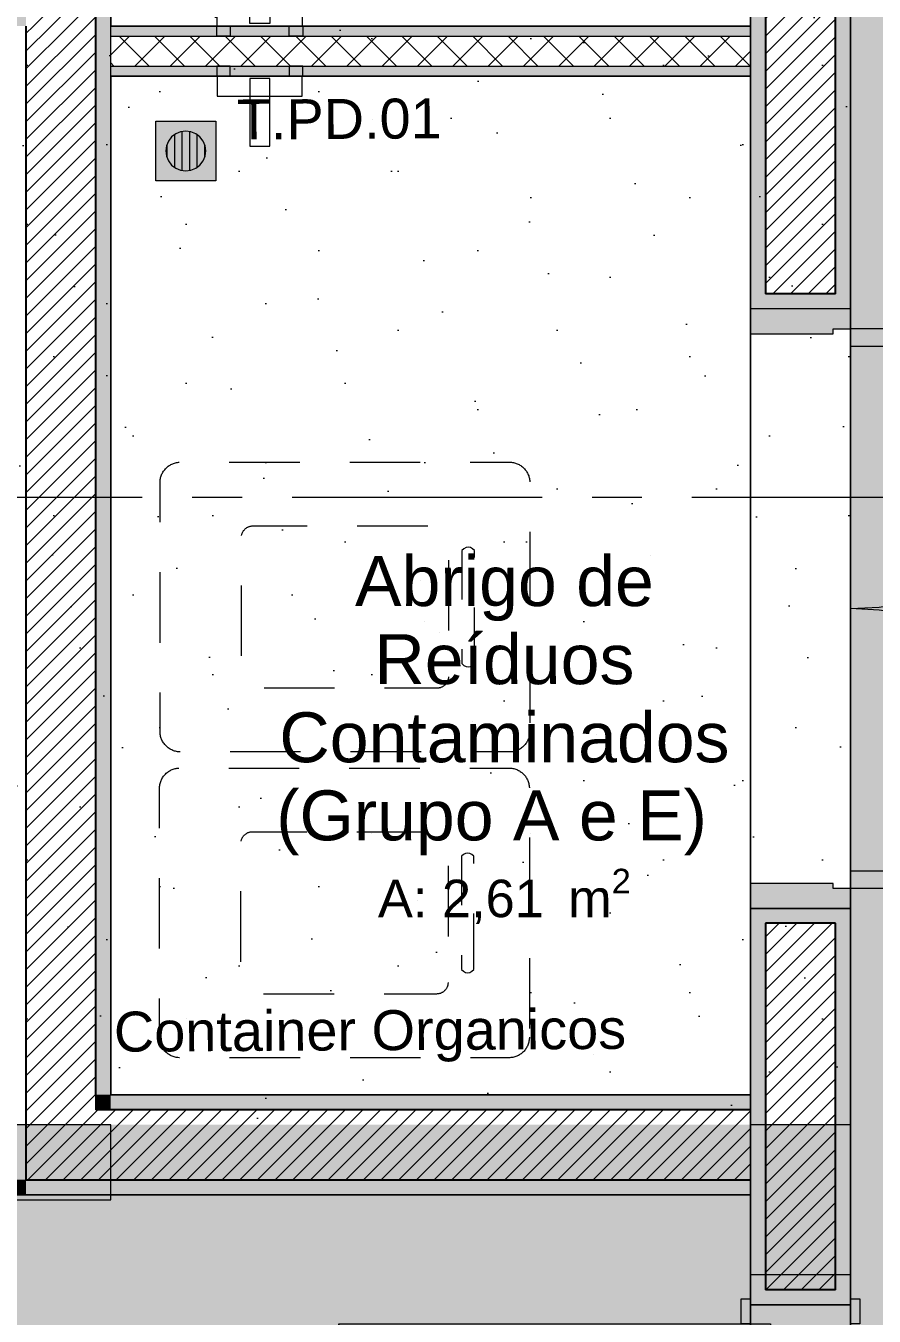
# Model space of a CAD drawing. Header units: metres. Extents: x -77 to 21.6, y -70.6 to -27.7.
# Drawn here: x -45.664 to -43.967, y -37.483 to -34.9 of the extents above; entities that cross this region are included whole.
import ezdxf

# ---------------------------------------------------------------- set-up
doc = ezdxf.new("R2010")
doc.units = ezdxf.units.M
doc.header["$MEASUREMENT"] = 0
for name, pattern in [('Dashed', [0.07, 0.045, -0.025]), ('Dot & Dashed', [0.6, 0.5, -0.05, 0, -0.05]), ('Hidden Line', [0.195611, 0.141111, -0.0545])]:
    doc.linetypes.add(name, pattern=pattern)
for name, color, linetype, lineweight in [('0_Caneta_No__99', 7, 'Continuous', 20), ('Concreto moldado in loco_Pilares.IFC Model_Caneta_No__241', 7, 'Continuous', 13), ('Concreto moldado in loco_Pilares.IFC Model_Caneta_No__4', 7, 'Continuous', 20), ('LAJES.EST_Caneta_No__241', 7, 'Continuous', 13), ('LAJES.EST_Caneta_No__96', 252, 'Continuous', 0), ('MOBILIÁRIO_Caneta_No__96', 252, 'Continuous', 0), ('NOTAS BANCADAS_Caneta_No__99', 7, 'Continuous', 20), ('NOTAS-LAYOUT.EXEC_Caneta_No__99', 7, 'Continuous', 20), ('PAREDE CONSTRUIR_Caneta_No__241', 7, 'Continuous', 13), ('PAREDE CONSTRUIR_Caneta_No__3', 7, 'Continuous', 25), ('PAREDE CONSTRUIR_Caneta_No__83', 84, 'Continuous', 0), ('Portas Archicad_Caneta_No__241', 7, 'Continuous', 13), ('RALO_Caneta_No__96', 252, 'Continuous', 0), ('Selos de Zona Archicad_Caneta_No__11', 7, 'Continuous', 5), ('ZONA_Caneta_No__241', 7, 'Continuous', 13)]:
    doc.layers.add(name, color=color, linetype=linetype, lineweight=lineweight)
for name, color, linetype in [('Concreto moldado in loco_Pilares.IFC Model', 7, 'Continuous'), ('LOUCAS-METAIS.ARQ', 7, 'Continuous'), ('NOTAS BANCADAS', 7, 'Continuous'), ('NOTAS-LAYOUT.EXEC', 7, 'Continuous'), ('PAREDE CONSTRUIR', 7, 'Continuous'), ('Portas Archicad', 7, 'Continuous'), ('ZONA', 7, 'Continuous')]:
    doc.layers.add(name, color=color, linetype=linetype)
for name, color, linetype, lineweight, true_color in [('LAJES.EST_Caneta_No__18', 7, 'Continuous', 0, 0xdfdfdf), ('LAJES.EST_Caneta_No__254', 7, 'Continuous', 0, 0xd1c9ad), ('LOUCAS-METAIS.ARQ_Caneta_No__13', 7, 'Continuous', 0, 0xaaaaaa), ('Portas Archicad_Caneta_No__9', 7, 'Continuous', 5, 0x020202), ('Portas Archicad_Caneta_No__97', 7, 'Continuous', 5, 0x6b6b6b), ('RALO_Caneta_No__19', 7, 'Continuous', 0, 0xe9e9e9), ('ZONA_Caneta_No__56', 7, 'Continuous', 0, 0xffe495)]:
    doc.layers.add(name, color=color, linetype=linetype, lineweight=lineweight, true_color=true_color)
doc.styles.add('GENERATED_STYLE_1', font='arial.ttf')
pattern_1 = [(45, (0, 0.5), (-0.159099, 0.159099), [0, -0.15, 0, -0.225]), (110, (0.5, 0.5), (0.21143084, 0.07695453), [0, -0.11, 0, -0.19])]
pattern_2 = [(45, (0, 0), (-0.01767767, 0.01767767), [])]

# ---------------------------------------------------------------- blocks, each defined once
blk = doc.blocks.new('Abrigo de Reíduos comuns (Grupo D)_9_22_6', base_point=(-44.7446, -33.4063))
at = {"layer": 'ZONA_Caneta_No__241', "color": 7, "linetype": 'Continuous', "lineweight": 13, "flags": 128}
blk.add_lwpolyline([(-44.214, -32.7997), (-45.494, -32.7997), (-45.494, -34.9009), (-44.214, -34.9009)], close=True, dxfattribs=at)
at = {"layer": 'Selos de Zona Archicad_Caneta_No__11', "color": 7, "lineweight": 5, "insert": (-44.7446, -33.1348), "char_height": 0.1, "width": 1.1, "attachment_point": 2, "line_spacing_factor": 0.938496, "style": 'GENERATED_STYLE_1'}
blk.add_mtext('\\A1;{\\pqc;\\pt0,0.55;\\fArial|b0|i0|c0|p0;\\W1.000000;Abrigo de Reíduos comuns (Grupo D)\\fArial|b0|i0|c0|p0;\\W1.000000;\\A1{\\H.66x;\\S^  ;}\\fArial|b0|i0|c0|p0;\\W1.000000;\\fArial|b0|i0|c0|p0;\\W1.000000;\\A1{\\H.66x;\\S^  ;}}', dxfattribs=at)
at = {"layer": 'Selos de Zona Archicad_Caneta_No__11', "color": 7, "lineweight": 5, "insert": (-44.7446, -33.6029), "char_height": 0.075, "attachment_point": 2, "style": 'GENERATED_STYLE_1'}
blk.add_mtext('\\A1;{\\pqc;\\pt0,0.55;\\fArial|b0|i0|c0|p0;\\W1.000000;A: 2,69\\fArial|b0|i0|c0|p0;\\W1.000000;\\A1{\\H.66x;\\S^  ;}\\fArial|b0|i0|c0|p0;\\W1.000000; m\\fArial|b0|i0|c0|p0;\\W1.000000;\\A1{\\H.66x;\\S2^  ;}}', dxfattribs=at)
blk = doc.blocks.new('Abrigo de Reíduos Contaminados (Grupo A e E)_9_23_6', base_point=(-44.7065, -36.3122))
at = {"layer": 'ZONA_Caneta_No__241', "color": 7, "linetype": 'Continuous', "lineweight": 13, "flags": 128}
blk.add_lwpolyline([(-44.214, -35.0009), (-45.494, -35.0009), (-45.494, -37.0402), (-44.214, -37.0402)], close=True, dxfattribs=at)
at = {"layer": 'Selos de Zona Archicad_Caneta_No__11', "color": 7, "lineweight": 5, "insert": (-44.7065, -35.9618), "char_height": 0.1, "width": 1, "attachment_point": 2, "line_spacing_factor": 0.93788, "style": 'GENERATED_STYLE_1'}
blk.add_mtext('\\A1;{\\pqc;\\pt0,0.55;\\fArial|b0|i0|c0|p0;\\W1.000000;Abrigo de Reíduos Contaminados (Grupo A e E)\\fArial|b0|i0|c0|p0;\\W1.000000;\\A1{\\H.66x;\\S^  ;}\\fArial|b0|i0|c0|p0;\\W1.000000;\\fArial|b0|i0|c0|p0;\\W1.000000;\\A1{\\H.66x;\\S^  ;}}', dxfattribs=at)
at = {"layer": 'Selos de Zona Archicad_Caneta_No__11', "color": 7, "lineweight": 5, "insert": (-44.7065, -36.5877), "char_height": 0.075, "attachment_point": 2, "style": 'GENERATED_STYLE_1'}
blk.add_mtext('\\A1;{\\pqc;\\pt0,0.55;\\fArial|b0|i0|c0|p0;\\W1.000000;A: 2,61\\fArial|b0|i0|c0|p0;\\W1.000000;\\A1{\\H.66x;\\S^  ;}\\fArial|b0|i0|c0|p0;\\W1.000000; m\\fArial|b0|i0|c0|p0;\\W1.000000;\\A1{\\H.66x;\\S2^  ;}}', dxfattribs=at)
blk = doc.blocks.new('Door 26_4')
at = {"layer": 'Portas Archicad', "linetype": 'Continuous', "lineweight": 0, "true_color": 0xffffff}
for points in [[(0.412, 0.824), (0.372, 0.824), (0.372, 0), (0.412, 0)], [(-0.412, 0), (-0.412, 0.019), (-0.462, 0.019), (-0.462, 0)], [(-0.4, -0.2), (-0.4, -0.04), (-0.412, -0.04), (-0.412, 0), (-0.45, 0), (-0.45, -0.2)], [(0.45, -0.2), (0.45, 0), (0.412, 0), (0.412, -0.04), (0.4, -0.04), (0.4, -0.2)], [(0.412, 0.019), (0.412, 0), (0.462, 0), (0.462, 0.019)], [(-0.412, -0.219), (-0.412, -0.2), (-0.462, -0.2), (-0.462, -0.219)], [(0.412, -0.2), (0.412, -0.219), (0.462, -0.219), (0.462, -0.2)]]:
    blk.add_hatch(color=7, dxfattribs=at).paths.add_polyline_path(points)
at = {"layer": 'Portas Archicad_Caneta_No__241', "color": 7, "linetype": 'Continuous', "lineweight": 13}
for p, q in [((-0.462, 0), (-0.45, 0)), ((-0.462, 0), (-0.45, 0)), ((-0.45, 0), (-0.45, -0.03)), ((-0.45, 0), (-0.45, -0.03)), ((0.45, 0), (0.45, -0.03)), ((0.45, 0), (0.45, -0.03)), ((0.45, 0), (0.462, 0)), ((0.45, 0), (0.462, 0)), ((-0.45, -0.03), (-0.45, -0.17)), ((-0.45, -0.03), (-0.45, -0.17)), ((-0.45, -0.03), (-0.45, -0.17)), ((-0.45, -0.03), (-0.45, -0.17)), ((0.45, -0.03), (0.45, -0.17)), ((0.45, -0.03), (0.45, -0.17)), ((0.45, -0.03), (0.45, -0.17)), ((0.45, -0.03), (0.45, -0.17)), ((-0.45, -0.17), (-0.45, -0.2)), ((-0.45, -0.17), (-0.45, -0.2)), ((-0.45, -0.17), (-0.45, -0.2)), ((-0.45, -0.17), (-0.45, -0.2)), ((0.45, -0.17), (0.45, -0.2)), ((0.45, -0.17), (0.45, -0.2)), ((0.45, -0.17), (0.45, -0.2)), ((0.45, -0.17), (0.45, -0.2)), ((-0.462, -0.2), (-0.45, -0.2)), ((-0.462, -0.2), (-0.45, -0.2)), ((0.45, -0.2), (0.462, -0.2)), ((0.45, -0.2), (0.462, -0.2))]:
    blk.add_line(p, q, dxfattribs=at)
at = {"layer": 'Portas Archicad_Caneta_No__9', "color": 18, "linetype": 'Continuous', "lineweight": 5, "true_color": 0x020202}
for p, q in [((0.372, 0), (0.372, 0.824)), ((0.372, 0.824), (0.412, 0.824)), ((0.412, 0.824), (0.412, 0)), ((-0.462, 0), (-0.462, 0.019)), ((-0.462, 0.019), (-0.412, 0.019)), ((-0.412, 0), (-0.462, 0)), ((-0.412, 0), (-0.45, 0)), ((-0.45, 0), (-0.45, -0.2)), ((-0.412, 0.019), (-0.412, 0)), ((-0.412, -0.04), (-0.412, 0)), ((0.412, 0), (0.372, 0)), ((0.412, 0.019), (0.462, 0.019)), ((0.412, 0), (0.412, 0.019)), ((0.462, 0), (0.412, 0)), ((0.45, 0), (0.412, 0)), ((0.412, 0), (0.412, -0.04)), ((0.45, -0.2), (0.45, 0)), ((0.462, 0.019), (0.462, 0)), ((-0.4, -0.04), (-0.412, -0.04)), ((-0.4, -0.2), (-0.4, -0.04)), ((0.412, -0.04), (0.4, -0.04)), ((0.4, -0.04), (0.4, -0.2)), ((-0.462, -0.219), (-0.462, -0.2)), ((-0.462, -0.2), (-0.412, -0.2)), ((-0.45, -0.2), (-0.4, -0.2)), ((-0.412, -0.2), (-0.412, -0.219)), ((0.4, -0.2), (0.45, -0.2)), ((0.412, -0.2), (0.462, -0.2)), ((0.412, -0.219), (0.412, -0.2)), ((0.462, -0.2), (0.462, -0.219)), ((-0.412, -0.219), (-0.462, -0.219)), ((0.462, -0.219), (0.412, -0.219))]:
    blk.add_line(p, q, dxfattribs=at)
at = {"layer": 'Portas Archicad_Caneta_No__97', "color": 251, "linetype": 'Dashed', "lineweight": 5, "true_color": 0x6b6b6b}
blk.add_arc((0.412, 0), 0.824, 90, 180, dxfattribs=at)
blk = doc.blocks.new('Double Door 26_2')
at = {"layer": 'Portas Archicad', "linetype": 'Continuous', "lineweight": 0, "true_color": 0xffffff}
for points in [[(-0.56, 0.56), (-0.56, 0.46), (-0.525, 0.46), (-0.525, 0.56)], [(0.56, 0.56), (0.525, 0.56), (0.525, 0.46), (0.56, 0.46)], [(-0.56, 0.46), (-0.56, 0.1), (-0.5425, 0.1), (-0.5425, 0.46)], [(-0.5425, 0.46), (-0.5425, 0.1), (-0.525, 0.1), (-0.525, 0.46)], [(0.5425, 0.46), (0.525, 0.46), (0.525, 0.1), (0.5425, 0.1)], [(0.56, 0.46), (0.5425, 0.46), (0.5425, 0.1), (0.56, 0.1)], [(-0.525, 0), (-0.525, 0.1), (-0.56, 0.1), (-0.56, 0)], [(0.525, 0), (0.56, 0), (0.56, 0.1), (0.525, 0.1)], [(-0.55, -0.2), (-0.55, -0.035), (-0.56, -0.035), (-0.56, 0), (-0.6, 0), (-0.6, -0.2)], [(0.6, -0.2), (0.6, 0), (0.56, 0), (0.56, -0.035), (0.55, -0.035), (0.55, -0.2)]]:
    blk.add_hatch(color=7, dxfattribs=at).paths.add_polyline_path(points)
at = {"layer": 'Portas Archicad_Caneta_No__241', "color": 7, "linetype": 'Continuous', "lineweight": 13}
for p, q in [((-0.56, 0.56), (-0.56, 0.46)), ((-0.525, 0.56), (-0.56, 0.56)), ((-0.525, 0.46), (-0.525, 0.56)), ((0.525, 0.46), (0.525, 0.56)), ((0.525, 0.56), (0.56, 0.56)), ((0.56, 0.56), (0.56, 0.46)), ((-0.56, 0.46), (-0.525, 0.46)), ((-0.5425, 0.46), (-0.5425, 0.1)), ((0.56, 0.46), (0.525, 0.46)), ((0.5425, 0.46), (0.5425, 0.1)), ((-0.525, 0.1), (-0.56, 0.1)), ((-0.56, 0.1), (-0.56, 0)), ((-0.525, 0), (-0.525, 0.1)), ((0.525, 0), (0.525, 0.1)), ((0.525, 0.1), (0.56, 0.1)), ((0.56, 0.1), (0.56, 0)), ((-0.56, 0), (-0.6, 0)), ((-0.6, 0), (-0.6, -0.2)), ((-0.6, 0), (-0.6, -0.03)), ((-0.6, 0), (-0.6, -0.03)), ((-0.6, 0), (-0.6, -0.03)), ((-0.6, 0), (-0.6, -0.03)), ((-0.56, -0.035), (-0.56, 0)), ((-0.56, 0), (-0.525, 0)), ((0.56, 0), (0.525, 0)), ((0.6, 0), (0.56, 0)), ((0.56, 0), (0.56, -0.035)), ((0.6, -0.2), (0.6, 0)), ((0.6, 0), (0.6, -0.03)), ((0.6, 0), (0.6, -0.03)), ((0.6, 0), (0.6, -0.03)), ((0.6, 0), (0.6, -0.03)), ((-0.6, -0.03), (-0.6, -0.17)), ((-0.6, -0.03), (-0.6, -0.17)), ((-0.6, -0.03), (-0.6, -0.17)), ((-0.6, -0.03), (-0.6, -0.17)), ((-0.55, -0.035), (-0.56, -0.035)), ((-0.55, -0.2), (-0.55, -0.035)), ((0.56, -0.035), (0.55, -0.035)), ((0.55, -0.035), (0.55, -0.2)), ((0.6, -0.03), (0.6, -0.17)), ((0.6, -0.03), (0.6, -0.17)), ((0.6, -0.03), (0.6, -0.17)), ((0.6, -0.03), (0.6, -0.17)), ((-0.6, -0.17), (-0.6, -0.2)), ((-0.6, -0.17), (-0.6, -0.2)), ((0.6, -0.17), (0.6, -0.2)), ((0.6, -0.17), (0.6, -0.2)), ((-0.6, -0.2), (-0.55, -0.2)), ((0.55, -0.2), (0.6, -0.2))]:
    blk.add_line(p, q, dxfattribs=at)
at = {"layer": 'Portas Archicad_Caneta_No__241', "color": 7, "linetype": 'Continuous', "lineweight": 13, "flags": 128}
for points in [[(-0.56, 0.46), (-0.56, 0.1), (-0.5425, 0.1), (-0.5425, 0.46)], [(-0.5425, 0.46), (-0.5425, 0.1), (-0.525, 0.1), (-0.525, 0.46)], [(0.5425, 0.46), (0.5425, 0.1), (0.525, 0.1), (0.525, 0.46)], [(0.56, 0.46), (0.56, 0.1), (0.5425, 0.1), (0.5425, 0.46)]]:
    blk.add_lwpolyline(points, close=True, dxfattribs=at)
at = {"layer": 'Portas Archicad_Caneta_No__9', "color": 18, "linetype": 'Continuous', "lineweight": 5, "true_color": 0x020202}
for p, q in [((-0.6, 0), (0.6, 0)), ((-0.6, -0.2), (0.6, -0.2))]:
    blk.add_line(p, q, dxfattribs=at)
at = {"layer": 'Portas Archicad_Caneta_No__97', "color": 251, "linetype": 'Dashed', "lineweight": 5, "true_color": 0x6b6b6b}
for centre, start, end in [((-0.56, 0), 0, 90), ((0.56, 0), 90, 180)]:
    blk.add_arc(centre, 0.56, start, end, dxfattribs=at)
blk = doc.blocks.new('Trash Can 02 26[17]_6', base_point=(-45.0265, -36.676))
at = {"layer": 'MOBILIÁRIO_Caneta_No__96', "color": 252, "linetype": 'Hidden Line', "lineweight": 0, "flags": 128}
for points in [[(-44.6565, -36.925, -0.414214), (-44.6975, -36.966), (-45.3555, -36.966, -0.414214), (-45.3965, -36.925), (-45.3965, -36.427, -0.414214), (-45.3555, -36.386), (-44.6975, -36.386, -0.414214), (-44.6565, -36.427)], [(-44.8193, -36.8155, -0.414214), (-44.8422, -36.8384), (-45.2107, -36.8384, -0.414214), (-45.2337, -36.8155), (-45.2337, -36.5366, -0.414214), (-45.2107, -36.5136), (-44.8422, -36.5136, -0.414214), (-44.8193, -36.5366)]]:
    blk.add_lwpolyline(points, format="xyb", close=True, dxfattribs=at)
blk.add_lwpolyline([(-44.7925, -36.7892), (-44.7885, -36.7928), (-44.7843, -36.7951), (-44.78, -36.7958), (-44.7756, -36.7951), (-44.7714, -36.7928), (-44.7675, -36.7892), (-44.7675, -36.5628), (-44.7714, -36.5592), (-44.7756, -36.557), (-44.78, -36.5563), (-44.7843, -36.557), (-44.7885, -36.5592), (-44.7925, -36.5628)], close=True, dxfattribs=at)
blk = doc.blocks.new('Trash Can 02 26[18]_6', base_point=(-45.0255, -36.0638))
at = {"layer": 'MOBILIÁRIO_Caneta_No__96', "color": 252, "linetype": 'Hidden Line', "lineweight": 0, "flags": 128}
for points in [[(-44.6555, -36.3128, -0.414214), (-44.6965, -36.3538), (-45.3545, -36.3538, -0.414214), (-45.3955, -36.3128), (-45.3955, -35.8148, -0.414214), (-45.3545, -35.7738), (-44.6965, -35.7738, -0.414214), (-44.6555, -35.8148)], [(-44.8183, -36.2033, -0.414214), (-44.8412, -36.2262), (-45.2097, -36.2262, -0.414214), (-45.2327, -36.2033), (-45.2327, -35.9244, -0.414214), (-45.2097, -35.9014), (-44.8412, -35.9014, -0.414214), (-44.8183, -35.9244)]]:
    blk.add_lwpolyline(points, format="xyb", close=True, dxfattribs=at)
blk.add_lwpolyline([(-44.7915, -36.177), (-44.7875, -36.1806), (-44.7833, -36.1828), (-44.779, -36.1836), (-44.7746, -36.1828), (-44.7704, -36.1806), (-44.7665, -36.177), (-44.7665, -35.9506), (-44.7704, -35.947), (-44.7746, -35.9448), (-44.779, -35.9441), (-44.7833, -35.9448), (-44.7875, -35.947), (-44.7915, -35.9506)], close=True, dxfattribs=at)
blk = doc.blocks.new('Rectangular Floor Drain 26')
at = {"layer": 'RALO_Caneta_No__19', "linetype": 'Continuous', "lineweight": 0, "true_color": 0xe9e9e9}
h = blk.add_hatch(color=254, dxfattribs=at)
h.paths.add_polyline_path([(-0.06, 0.06), (-0.06, -0.06), (0.06, -0.06), (0.06, 0.06)])
h.paths.add_polyline_path([(0.04, 0), (0.0386, -0.0104), (0.0346, -0.02), (0.0283, -0.0283), (0.02, -0.0346), (0.0104, -0.0386), (0, -0.04), (-0.0104, -0.0386), (-0.02, -0.0346), (-0.0283, -0.0283), (-0.0346, -0.02), (-0.0386, -0.0104), (-0.04, 0), (-0.0386, 0.0104), (-0.0346, 0.02), (-0.0283, 0.0283), (-0.02, 0.0346), (-0.0104, 0.0386), (0, 0.04), (0.0104, 0.0386), (0.02, 0.0346), (0.0283, 0.0283), (0.0346, 0.02), (0.0386, 0.0104)], flags=0)
for points in [[(-0.0283, 0.0283), (-0.0327, 0.0225), (0.0327, 0.0225), (0.0283, 0.0283), (0.02, 0.0346), (0.0131, 0.0375), (-0.0131, 0.0375), (-0.02, 0.0346)], [(-0.0131, 0.0375), (0.0131, 0.0375), (0.0104, 0.0386), (0, 0.04), (-0.0104, 0.0386)], [(-0.039, 0.0075), (-0.04, 0), (-0.039, -0.0075), (0.039, -0.0075), (0.04, 0), (0.039, 0.0075)], [(-0.0386, 0.0104), (-0.039, 0.0075), (0.039, 0.0075), (0.0386, 0.0104), (0.0346, 0.02), (0.0327, 0.0225), (-0.0327, 0.0225), (-0.0346, 0.02)], [(-0.039, -0.0075), (-0.0386, -0.0104), (-0.0346, -0.02), (-0.0327, -0.0225), (0.0327, -0.0225), (0.0346, -0.02), (0.0386, -0.0104), (0.039, -0.0075)], [(-0.0327, -0.0225), (-0.0283, -0.0283), (-0.02, -0.0346), (-0.0131, -0.0375), (0.0131, -0.0375), (0.02, -0.0346), (0.0283, -0.0283), (0.0327, -0.0225)], [(0.0131, -0.0375), (-0.0131, -0.0375), (-0.0104, -0.0386), (0, -0.04), (0.0104, -0.0386)]]:
    blk.add_hatch(color=254, dxfattribs=at).paths.add_polyline_path(points)
at = {"layer": 'RALO_Caneta_No__96', "color": 252, "linetype": 'Continuous', "lineweight": 0}
for p, q in [((-0.06, 0.06), (-0.06, -0.06)), ((0.06, 0.06), (-0.06, 0.06)), ((0.06, -0.06), (0.06, 0.06)), ((-0.0346, 0.02), (-0.0283, 0.0283)), ((-0.0283, 0.0283), (-0.02, 0.0346)), ((-0.02, 0.0346), (-0.0104, 0.0386)), ((0.0131, 0.0375), (-0.0131, 0.0375)), ((-0.0104, 0.0386), (0, 0.04)), ((0, 0.04), (0.0104, 0.0386)), ((0.0104, 0.0386), (0.02, 0.0346)), ((0.02, 0.0346), (0.0283, 0.0283)), ((0.0283, 0.0283), (0.0346, 0.02)), ((-0.04, 0), (-0.0386, 0.0104)), ((-0.0386, -0.0104), (-0.04, 0)), ((0.039, 0.0075), (-0.039, 0.0075)), ((-0.0386, 0.0104), (-0.0346, 0.02)), ((-0.0327, 0.0225), (0.0327, 0.0225)), ((0.0346, 0.02), (0.0386, 0.0104)), ((0.0386, 0.0104), (0.04, 0)), ((0.04, 0), (0.0386, -0.0104)), ((-0.039, -0.0075), (0.039, -0.0075)), ((-0.0346, -0.02), (-0.0386, -0.0104)), ((-0.0283, -0.0283), (-0.0346, -0.02)), ((0.0327, -0.0225), (-0.0327, -0.0225)), ((0.0346, -0.02), (0.0283, -0.0283)), ((0.0386, -0.0104), (0.0346, -0.02)), ((-0.02, -0.0346), (-0.0283, -0.0283)), ((-0.0104, -0.0386), (-0.02, -0.0346)), ((-0.0131, -0.0375), (0.0131, -0.0375)), ((0, -0.04), (-0.0104, -0.0386)), ((0.0104, -0.0386), (0, -0.04)), ((0.02, -0.0346), (0.0104, -0.0386)), ((0.0283, -0.0283), (0.02, -0.0346)), ((-0.06, -0.06), (0.06, -0.06))]:
    blk.add_line(p, q, dxfattribs=at)
blk = doc.blocks.new('Wall Mounted Tap 26_3')
at = {"layer": 'LOUCAS-METAIS.ARQ_Caneta_No__13', "color": 253, "linetype": 'Continuous', "lineweight": 0, "true_color": 0xaaaaaa, "flags": 128}
for points in [[(-0.086, 0), (-0.059, 0), (-0.059, 0.02), (-0.086, 0.02)], [(-0.085, -0.04), (0.085, -0.04), (0.085, 0), (-0.085, 0)], [(0.059, 0), (0.086, 0), (0.086, 0.02), (0.059, 0.02)], [(-0.02, -0.14), (0.02, -0.14), (0.02, -0.005), (-0.02, -0.005)]]:
    blk.add_lwpolyline(points, close=True, dxfattribs=at)
blk = doc.blocks.new('Label_81_6', base_point=(-45.1248, -35.0229))
at = {"layer": 'NOTAS BANCADAS_Caneta_No__99', "color": 7, "lineweight": 20, "insert": (-44.9245, -35.0461), "char_height": 0.08, "attachment_point": 2, "rotation": 0.323, "style": 'GENERATED_STYLE_1'}
blk.add_mtext('\\A1;{\\pqc;\\pt0,99;\\fArial|b0|i0|c0|p0;\\W1.000000;T.PD.01\\fArial|b0|i0|c0|p0;\\W1.000000;\\A1{\\H.66x;\\S^  ;}\\fArial|b0|i0|c0|p0;\\W1.000000;\\fArial|b0|i0|c0|p0;\\W1.000000;\\A1{\\H.66x;\\S^  ;}\\fArial|b0|i0|c0|p0;\\W1.000000;\\fArial|b0|i0|c0|p0;\\W1.000000;\\fArial|b0|i0|c0|p0;\\W1.000000;\\fArial|b0|i0|c0|p0;\\W1.000000;\\fArial|b0|i0|c0|p0;\\W1.000000;\\fArial|b0|i0|c0|p0;\\W1.000000;\\fArial|b0|i0|c0|p0;\\W1.000000;\\A1{\\H.66x;\\S^  ;}\\fArial|b0|i0|c0|p0;\\W1.000000;\\fArial|b0|i0|c0|p0;\\W1.000000;\\A1{\\H.66x;\\S^  ;}\\fArial|b0|i0|c0|p0;\\W1.000000;\\fArial|b0|i0|c0|p0;\\W1.000000;\\fArial|b0|i0|c0|p0;\\W1.000000;\\fArial|b0|i0|c0|p0;\\W1.000000;\\fArial|b0|i0|c0|p0;\\W1.000000;\\fArial|b0|i0|c0|p0;\\W1.000000;\\fArial|b0|i0|c0|p0;\\W1.000000;\\A1{\\H.66x;\\S^  ;}\\fArial|b0|i0|c0|p0;\\W1.000000;\\fArial|b0|i0|c0|p0;\\W1.000000;\\A1{\\H.66x;\\S^  ;}\\fArial|b0|i0|c0|p0;\\W1.000000;\\fArial|b0|i0|c0|p0;\\W1.000000;\\fArial|b0|i0|c0|p0;\\W1.000000;\\fArial|b0|i0|c0|p0;\\W1.000000;\\fArial|b0|i0|c0|p0;\\W1.000000;\\fArial|b0|i0|c0|p0;\\W1.000000;\\fArial|b0|i0|c0|p0;\\W1.000000;\\A1{\\H.66x;\\S^  ;}\\fArial|b0|i0|c0|p0;\\W1.000000;\\fArial|b0|i0|c0|p0;\\W1.000000;\\A1{\\H.66x;\\S^  ;}\\fArial|b0|i0|c0|p0;\\W1.000000;\\fArial|b0|i0|c0|p0;\\W1.000000;\\fArial|b0|i0|c0|p0;\\W1.000000;\\fArial|b0|i0|c0|p0;\\W1.000000;\\fArial|b0|i0|c0|p0;\\W1.000000;\\fArial|b0|i0|c0|p0;\\W1.000000;\\fArial|b0|i0|c0|p0;\\W1.000000;\\A1{\\H.66x;\\S^  ;}\\fArial|b0|i0|c0|p0;\\W1.000000;\\fArial|b0|i0|c0|p0;\\W1.000000;\\A1{\\H.66x;\\S^  ;}\\fArial|b0|i0|c0|p0;\\W1.000000;\\fArial|b0|i0|c0|p0;\\W1.000000;\\fArial|b0|i0|c0|p0;\\W1.000000;\\fArial|b0|i0|c0|p0;\\W1.000000;\\fArial|b0|i0|c0|p0;\\W1.000000;\\fArial|b0|i0|c0|p0;\\W1.000000;\\fArial|b0|i0|c0|p0;\\W1.000000;\\A1{\\H.66x;\\S^  ;}\\fArial|b0|i0|c0|p0;\\W1.000000;}', dxfattribs=at)
blk = doc.blocks.new('Label_169_6', base_point=(-45.3709, -36.8489))
at = {"layer": 'NOTAS-LAYOUT.EXEC_Caneta_No__99', "color": 7, "lineweight": 20, "insert": (-44.8474, -36.8703), "char_height": 0.08, "attachment_point": 2, "rotation": 0.323, "style": 'GENERATED_STYLE_1'}
blk.add_mtext('\\A1;{\\pqc;\\pt0,99;\\fArial|b0|i0|c0|p0;\\W1.000000;Container Organicos \\fArial|b0|i0|c0|p0;\\W1.000000;\\A1{\\H.66x;\\S^  ;}\\fArial|b0|i0|c0|p0;\\W1.000000;\\fArial|b0|i0|c0|p0;\\W1.000000;\\A1{\\H.66x;\\S^  ;}\\fArial|b0|i0|c0|p0;\\W1.000000;\\fArial|b0|i0|c0|p0;\\W1.000000;\\fArial|b0|i0|c0|p0;\\W1.000000;\\fArial|b0|i0|c0|p0;\\W1.000000;\\fArial|b0|i0|c0|p0;\\W1.000000;\\fArial|b0|i0|c0|p0;\\W1.000000;\\fArial|b0|i0|c0|p0;\\W1.000000;\\A1{\\H.66x;\\S^  ;}\\fArial|b0|i0|c0|p0;\\W1.000000;\\fArial|b0|i0|c0|p0;\\W1.000000;\\A1{\\H.66x;\\S^  ;}\\fArial|b0|i0|c0|p0;\\W1.000000;\\fArial|b0|i0|c0|p0;\\W1.000000;\\fArial|b0|i0|c0|p0;\\W1.000000;\\fArial|b0|i0|c0|p0;\\W1.000000;\\fArial|b0|i0|c0|p0;\\W1.000000;\\fArial|b0|i0|c0|p0;\\W1.000000;\\fArial|b0|i0|c0|p0;\\W1.000000;\\A1{\\H.66x;\\S^  ;}\\fArial|b0|i0|c0|p0;\\W1.000000;\\fArial|b0|i0|c0|p0;\\W1.000000;\\A1{\\H.66x;\\S^  ;}\\fArial|b0|i0|c0|p0;\\W1.000000;\\fArial|b0|i0|c0|p0;\\W1.000000;\\fArial|b0|i0|c0|p0;\\W1.000000;\\fArial|b0|i0|c0|p0;\\W1.000000;\\fArial|b0|i0|c0|p0;\\W1.000000;\\fArial|b0|i0|c0|p0;\\W1.000000;\\fArial|b0|i0|c0|p0;\\W1.000000;\\A1{\\H.66x;\\S^  ;}\\fArial|b0|i0|c0|p0;\\W1.000000;\\fArial|b0|i0|c0|p0;\\W1.000000;\\A1{\\H.66x;\\S^  ;}\\fArial|b0|i0|c0|p0;\\W1.000000;\\fArial|b0|i0|c0|p0;\\W1.000000;\\fArial|b0|i0|c0|p0;\\W1.000000;\\fArial|b0|i0|c0|p0;\\W1.000000;\\fArial|b0|i0|c0|p0;\\W1.000000;\\fArial|b0|i0|c0|p0;\\W1.000000;\\fArial|b0|i0|c0|p0;\\W1.000000;\\A1{\\H.66x;\\S^  ;}\\fArial|b0|i0|c0|p0;\\W1.000000;\\fArial|b0|i0|c0|p0;\\W1.000000;\\A1{\\H.66x;\\S^  ;}\\fArial|b0|i0|c0|p0;\\W1.000000;\\fArial|b0|i0|c0|p0;\\W1.000000;\\fArial|b0|i0|c0|p0;\\W1.000000;\\fArial|b0|i0|c0|p0;\\W1.000000;\\fArial|b0|i0|c0|p0;\\W1.000000;\\fArial|b0|i0|c0|p0;\\W1.000000;\\fArial|b0|i0|c0|p0;\\W1.000000;\\A1{\\H.66x;\\S^  ;}\\fArial|b0|i0|c0|p0;\\W1.000000;}', dxfattribs=at)

msp = doc.modelspace()

# ---------------------------------------------------------------- hatches: boundary and pattern name
at = {"layer": 'Concreto moldado in loco_Pilares.IFC Model', "linetype": 'Continuous', "lineweight": 0, "true_color": 0x000000}
for points in [[(-45.894, -37.1002), (-45.894, -37.2502), (-45.494, -37.2502), (-45.494, -37.1002)], [(-44.214, -37.4002), (-44.014, -37.4002), (-44.014, -37.1002), (-44.214, -37.1002)]]:
    msp.add_hatch(color=18, dxfattribs=at).paths.add_polyline_path(points)
at = {"layer": 'LAJES.EST_Caneta_No__18', "linetype": 'Continuous', "lineweight": 0, "true_color": 0xdfdfdf}
h = msp.add_hatch(dxfattribs=at)
h.set_pattern_fill('Piso_Externo__0006', color=254, style=0, pattern_type=2)
h.set_pattern_definition([(45, (0, 0.6), (-0.1909188, 0.1909188), [0, -0.18, 0, -0.27]), (110, (0.6, 0.6), (0.253717, 0.09234544), [0, -0.132, 0, -0.228])])
h.paths.add_polyline_path([(-76.514, -65.1016), (-73.814, -65.1016, -0.414214), (-75.814, -67.1016), (-66.814, -67.1016, -0.414214), (-68.814, -65.1016), (-68.814, -62.301), (-68.814, -45.4002, -0.414214), (-66.514, -43.1002), (-65.914, -43.1002), (-65.914, -42.3002), (-66.514, -42.3002), (-66.514, -38.2041), (-65.114, -38.2041), (-65.114, -36.7038), (-66.514, -36.7038), (-66.514, -32.5997), (-65.114, -32.5997), (-56.714, -32.5997), (-53.814, -32.5997), (-44.014, -32.5997), (-44.014, -42.3002), (-53.814, -42.3002), (-53.814, -47.1002), (-44.014, -47.1002), (-44.014, -50.8516), (-45.6136, -50.8516), (-45.6136, -52.3506), (-44.014, -52.3506), (-44.014, -60.3006), (-48.9163, -60.3006), (-48.9163, -61.1006), (-44.3609, -61.1006), (-44.3609, -67.1016), (-44.014, -67.1016), (-41.514, -67.1016), (-41.514, -28.1016), (-41.714, -28.1016), (-41.714, -60.3006), (-43.014, -60.3006), (-43.014, -30.0016), (-66.514, -30.0016), (-66.514, -28.1016), (-76.514, -28.1016)])
h.paths.add_polyline_path([(-73.814, -45.1016), (-76.314, -45.1016), (-76.314, -43.0892), (-75.7984, -43.0908, -0.414214), (-73.8139, -45.0876)], flags=0)
h.paths.add_polyline_path([(-73.814, -45.5846, -0.009328), (-73.814, -45.6604)], flags=0)
h.paths.add_polyline_path([(-52.814, -46.3002), (-52.814, -43.1002), (-44.014, -43.1002), (-44.014, -46.3002)], flags=0)
h.paths.add_polyline_path([(-67.714, -34.1), (-76.314, -34.1), (-76.314, -32.5997), (-67.714, -32.5997)], flags=0)
at = {"layer": 'LAJES.EST_Caneta_No__254', "linetype": 'Continuous', "lineweight": 0, "true_color": 0xd1c9ad}
h = msp.add_hatch(dxfattribs=at)
h.set_pattern_fill('Haie_OD_0006', color=9, style=0, pattern_type=2)
h.set_pattern_definition(pattern_1)
h.paths.add_polyline_path([(-65.114, -47.1002), (-66.514, -47.1002), (-66.514, -60.3006), (-56.514, -60.3006), (-44.014, -60.3006), (-44.014, -56.6006), (-50.5957, -56.6006), (-50.5957, -54.2479), (-52.6157, -54.2479), (-52.6157, -52.5506), (-50.5957, -52.5506), (-45.6136, -52.5506), (-45.6136, -50.8516), (-44.014, -50.8516), (-44.014, -47.1002), (-53.814, -47.1002), (-53.814, -42.3002), (-44.014, -42.3002), (-44.014, -37.1002), (-51.174, -37.1002), (-51.174, -32.5997), (-53.814, -32.5997), (-56.714, -32.5997), (-58.7637, -32.5997), (-58.7637, -34.9038), (-63.464, -34.9038), (-63.464, -36.5038), (-65.114, -36.5038), (-65.114, -38.4037), (-63.464, -38.4037), (-63.464, -42.1002), (-65.114, -42.1002), (-65.114, -42.3002)])
h.paths.add_polyline_path([(-60.5596, -42.1002), (-60.5596, -38.4037), (-58.8637, -38.4037), (-58.8637, -42.1002)], flags=0)
h.paths.add_polyline_path([(-59.064, -48.7001), (-59.064, -47.3002), (-56.714, -47.3002), (-56.714, -48.7001)], flags=0)
at = {"layer": 'LAJES.EST_Caneta_No__96', "linetype": 'Continuous', "lineweight": 0}
h = msp.add_hatch(dxfattribs=at)
h.set_pattern_fill('Haie_OD_0006', color=252, style=0, pattern_type=2)
h.set_pattern_definition(pattern_1)
h.paths.add_polyline_path([(-51.074, -37.1002), (-44.014, -37.1002), (-44.014, -32.5997), (-51.074, -32.5997)])
at = {"layer": 'PAREDE CONSTRUIR', "linetype": 'Continuous', "lineweight": 0, "true_color": 0x000000}
h = msp.add_hatch(dxfattribs=at)
h.set_pattern_fill('common_brick_0006', color=18, style=0, pattern_type=2)
h.set_pattern_definition(pattern_2)
h.paths.add_polyline_path([(-45.664, -32.7697), (-45.664, -34.9009), (-45.524, -34.9009), (-45.524, -32.7697)])
at = {"layer": 'PAREDE CONSTRUIR', "linetype": 'Continuous', "lineweight": 0, "true_color": 0xffffff}
for points in [[(-45.694, -32.7997), (-45.694, -34.9009), (-45.664, -34.9009), (-45.664, -32.7997)], [(-45.524, -32.7997), (-45.524, -34.9009), (-45.494, -34.9009), (-45.494, -32.7997)], [(-44.214, -35.0009), (-44.184, -35.0009), (-44.184, -34.399), (-44.214, -34.399)], [(-44.014, -34.399), (-44.044, -34.429), (-44.044, -35.0009), (-44.014, -35.0009)], [(-45.494, -37.0402), (-45.494, -34.9009), (-45.524, -34.9009), (-45.524, -37.0402)], [(-45.494, -34.9209), (-44.214, -34.9209), (-44.214, -34.9009), (-45.494, -34.9009)], [(-45.494, -35.0009), (-44.214, -35.0009), (-44.214, -34.9809), (-45.494, -34.9809)], [(-44.214, -35.0009), (-44.214, -35.4669), (-44.184, -35.4669), (-44.184, -35.0009)], [(-44.044, -35.4369), (-44.014, -35.4669), (-44.014, -35.0009), (-44.044, -35.0009)], [(-44.044, -35.4369), (-44.184, -35.4369), (-44.184, -35.4669), (-44.014, -35.4669)], [(-44.214, -37.1002), (-44.184, -37.1002), (-44.184, -36.6669), (-44.214, -36.6669)], [(-44.044, -36.6969), (-44.014, -36.6669), (-44.184, -36.6669), (-44.184, -36.6969)], [(-44.044, -36.6969), (-44.044, -37.1002), (-44.014, -37.1002), (-44.014, -36.6669)], [(-45.494, -37.0402), (-45.524, -37.0402), (-45.524, -37.0702)], [(-45.494, -37.0402), (-45.524, -37.0702), (-45.494, -37.0702)], [(-45.494, -37.0702), (-44.214, -37.0702), (-44.214, -37.0402), (-45.494, -37.0402)], [(-44.214, -37.4608), (-44.184, -37.4608), (-44.184, -37.1002), (-44.214, -37.1002)], [(-44.014, -37.1002), (-44.044, -37.1002), (-44.044, -37.4308), (-44.014, -37.4608)], [(-45.664, -37.2102), (-45.694, -37.2102), (-45.694, -37.2402)], [(-45.664, -37.2102), (-45.694, -37.2402), (-45.664, -37.2402)], [(-45.664, -37.2402), (-44.214, -37.2402), (-44.214, -37.2102), (-45.664, -37.2102)], [(-44.044, -37.4308), (-44.184, -37.4308), (-44.184, -37.4608), (-44.014, -37.4608)]]:
    msp.add_hatch(color=7, dxfattribs=at).paths.add_polyline_path(points)
at = {"layer": 'PAREDE CONSTRUIR', "linetype": 'Continuous', "lineweight": 0, "true_color": 0x000000}
h = msp.add_hatch(dxfattribs=at)
h.set_pattern_fill('common_brick_0006', color=18, style=0, pattern_type=2)
h.set_pattern_definition(pattern_2)
h.paths.add_polyline_path([(-44.184, -35.0009), (-44.044, -35.0009), (-44.044, -34.429), (-44.184, -34.429)])
h = msp.add_hatch(dxfattribs=at)
h.set_pattern_fill('common_brick_0006', color=18, style=0, pattern_type=2)
h.set_pattern_definition(pattern_2)
h.paths.add_polyline_path([(-45.664, -34.9009), (-45.664, -37.0702), (-45.524, -37.0702), (-45.524, -34.9009)])
h = msp.add_hatch(dxfattribs=at)
h.set_pattern_fill('common_brick_0006', color=18, style=0, pattern_type=2)
h.set_pattern_definition(pattern_2)
h.paths.add_polyline_path([(-44.184, -35.0009), (-44.184, -35.4369), (-44.044, -35.4369), (-44.044, -35.0009)])
h = msp.add_hatch(dxfattribs=at)
h.set_pattern_fill('common_brick_0006', color=18, style=0, pattern_type=2)
h.set_pattern_definition(pattern_2)
h.paths.add_polyline_path([(-44.184, -36.6969), (-44.184, -37.1002), (-44.044, -37.1002), (-44.044, -36.6969)])
h = msp.add_hatch(dxfattribs=at)
h.set_pattern_fill('common_brick_0006', color=18, style=0, pattern_type=2)
h.set_pattern_definition(pattern_2)
h.paths.add_polyline_path([(-45.524, -37.0702), (-45.664, -37.0702), (-45.664, -37.2102)])
h = msp.add_hatch(dxfattribs=at)
h.set_pattern_fill('common_brick_0006', color=18, style=0, pattern_type=2)
h.set_pattern_definition(pattern_2)
h.paths.add_polyline_path([(-45.524, -37.0702), (-45.664, -37.2102), (-45.524, -37.2102)])
h = msp.add_hatch(dxfattribs=at)
h.set_pattern_fill('common_brick_0006', color=18, style=0, pattern_type=2)
h.set_pattern_definition(pattern_2)
h.paths.add_polyline_path([(-45.524, -37.2102), (-44.214, -37.2102), (-44.214, -37.0702), (-45.524, -37.0702)])
h = msp.add_hatch(dxfattribs=at)
h.set_pattern_fill('common_brick_0006', color=18, style=0, pattern_type=2)
h.set_pattern_definition(pattern_2)
h.paths.add_polyline_path([(-44.044, -37.1002), (-44.184, -37.1002), (-44.184, -37.4308), (-44.044, -37.4308)])
at = {"layer": 'PAREDE CONSTRUIR_Caneta_No__83', "linetype": 'Continuous', "lineweight": 0}
h = msp.add_hatch(dxfattribs=at)
h.set_pattern_fill('Placomur_0006', color=84, style=0, pattern_type=2)
h.set_pattern_definition([(45, (0, 0), (-0.03535534, 0.03535534), []), (135, (0, 0), (0.03535534, 0.03535534), [])])
h.paths.add_polyline_path([(-45.494, -34.9809), (-44.214, -34.9809), (-44.214, -34.9209), (-45.494, -34.9209)])

# ---------------------------------------------------------------- linework, layer by layer
at = {"layer": '0_Caneta_No__99', "color": 7, "linetype": 'Dot & Dashed', "lineweight": 20}
msp.add_line((-41.4312, -35.8446), (-76.7059, -35.8446), dxfattribs=at)
at = {"layer": 'Concreto moldado in loco_Pilares.IFC Model_Caneta_No__241', "color": 7, "linetype": 'Continuous', "lineweight": 13, "flags": 128}
for points in [[(-45.894, -37.1002), (-45.894, -37.2502), (-45.494, -37.2502), (-45.494, -37.1002)], [(-44.214, -37.4002), (-44.014, -37.4002), (-44.014, -37.1002), (-44.214, -37.1002)]]:
    msp.add_lwpolyline(points, close=True, dxfattribs=at)
at = {"layer": 'Concreto moldado in loco_Pilares.IFC Model_Caneta_No__4', "color": 7, "linetype": 'Continuous', "lineweight": 20, "flags": 128}
for points in [[(-45.894, -37.1002), (-45.894, -37.2502), (-45.494, -37.2502), (-45.494, -37.1002)], [(-44.214, -37.4002), (-44.014, -37.4002), (-44.014, -37.1002), (-44.214, -37.1002)]]:
    msp.add_lwpolyline(points, close=True, dxfattribs=at)
at = {"layer": 'LAJES.EST_Caneta_No__241', "color": 7, "linetype": 'Continuous', "lineweight": 13, "flags": 128}
for points in [[(-65.914, -42.3002), (-66.514, -42.3002), (-66.514, -38.2041), (-65.114, -38.2041), (-65.114, -36.7038), (-66.514, -36.7038), (-66.514, -32.5997), (-65.114, -32.5997), (-56.714, -32.5997), (-53.814, -32.5997), (-44.014, -32.5997), (-44.014, -42.3002), (-53.814, -42.3002), (-53.814, -47.1002), (-44.014, -47.1002), (-44.014, -50.8516), (-45.6136, -50.8516), (-45.6136, -52.3506), (-44.014, -52.3506), (-44.014, -60.3006), (-48.9163, -60.3006)], [(-65.914, -42.3002), (-66.514, -42.3002), (-66.514, -38.2041), (-65.114, -38.2041), (-65.114, -36.7038), (-66.514, -36.7038), (-66.514, -32.5997), (-65.114, -32.5997), (-56.714, -32.5997), (-53.814, -32.5997), (-44.014, -32.5997), (-44.014, -42.3002), (-53.814, -42.3002), (-53.814, -47.1002), (-44.014, -47.1002), (-44.014, -50.8516), (-45.6136, -50.8516), (-45.6136, -52.3506), (-44.014, -52.3506), (-44.014, -60.3006), (-48.9163, -60.3006)], [(-65.914, -42.3002), (-66.514, -42.3002), (-66.514, -38.2041), (-65.114, -38.2041), (-65.114, -36.7038), (-66.514, -36.7038), (-66.514, -32.5997), (-65.114, -32.5997), (-56.714, -32.5997), (-53.814, -32.5997), (-44.014, -32.5997), (-44.014, -42.3002), (-53.814, -42.3002), (-53.814, -47.1002), (-44.014, -47.1002), (-44.014, -50.8516), (-45.6136, -50.8516), (-45.6136, -52.3506), (-44.014, -52.3506), (-44.014, -60.3006), (-48.9163, -60.3006)], [(-65.914, -42.3002), (-66.514, -42.3002), (-66.514, -38.2041), (-65.114, -38.2041), (-65.114, -36.7038), (-66.514, -36.7038), (-66.514, -32.5997), (-65.114, -32.5997), (-56.714, -32.5997), (-53.814, -32.5997), (-44.014, -32.5997), (-44.014, -42.3002), (-53.814, -42.3002), (-53.814, -47.1002), (-44.014, -47.1002), (-44.014, -50.8516), (-45.6136, -50.8516), (-45.6136, -52.3506), (-44.014, -52.3506), (-44.014, -60.3006), (-48.9163, -60.3006)], [(-65.914, -42.3002), (-66.514, -42.3002), (-66.514, -38.2041), (-65.114, -38.2041), (-65.114, -36.7038), (-66.514, -36.7038), (-66.514, -32.5997), (-65.114, -32.5997), (-56.714, -32.5997), (-53.814, -32.5997), (-44.014, -32.5997), (-44.014, -42.3002), (-53.814, -42.3002), (-53.814, -47.1002), (-44.014, -47.1002), (-44.014, -50.8516), (-45.6136, -50.8516), (-45.6136, -52.3506), (-44.014, -52.3506), (-44.014, -60.3006), (-48.9163, -60.3006)], [(-44.014, -37.1002), (-44.014, -32.5997), (-51.074, -32.5997), (-51.074, -37.1002)], [(-45.6136, -50.8516), (-44.014, -50.8516), (-44.014, -47.1002), (-53.814, -47.1002), (-53.814, -42.3002), (-44.014, -42.3002), (-44.014, -37.1002)], [(-45.6136, -50.8516), (-44.014, -50.8516), (-44.014, -47.1002), (-53.814, -47.1002), (-53.814, -42.3002), (-44.014, -42.3002), (-44.014, -37.1002)], [(-45.6136, -50.8516), (-44.014, -50.8516), (-44.014, -47.1002), (-53.814, -47.1002), (-53.814, -42.3002), (-44.014, -42.3002), (-44.014, -37.1002)]]:
    msp.add_lwpolyline(points, dxfattribs=at)
at = {"layer": 'PAREDE CONSTRUIR_Caneta_No__241', "color": 7, "linetype": 'Continuous', "lineweight": 13}
for p, q in [((-45.494, -34.9209), (-44.214, -34.9209)), ((-45.494, -34.9809), (-44.214, -34.9809)), ((-44.184, -35.4669), (-44.214, -35.4669)), ((-44.044, -35.4669), (-44.184, -35.4669)), ((-44.044, -35.4669), (-44.184, -35.4669)), ((-44.014, -35.4669), (-44.044, -35.4669)), ((-44.014, -35.4669), (-44.044, -35.4669)), ((-44.184, -36.6669), (-44.214, -36.6669)), ((-44.044, -36.6669), (-44.184, -36.6669)), ((-44.044, -36.6669), (-44.184, -36.6669)), ((-44.014, -36.6669), (-44.044, -36.6669)), ((-44.014, -36.6669), (-44.044, -36.6669)), ((-44.214, -37.4608), (-44.214, -37.4488)), ((-44.014, -37.4608), (-44.014, -37.4488)), ((-44.214, -37.4608), (-44.184, -37.4608)), ((-44.184, -37.4608), (-44.044, -37.4608)), ((-44.184, -37.4608), (-44.044, -37.4608)), ((-44.044, -37.4608), (-44.014, -37.4608)), ((-44.044, -37.4608), (-44.014, -37.4608))]:
    msp.add_line(p, q, dxfattribs=at)
at = {"layer": 'PAREDE CONSTRUIR_Caneta_No__241', "color": 7, "linetype": 'Continuous', "lineweight": 13, "flags": 128}
for points in [[(-45.494, -34.9009), (-45.494, -32.7997)], [(-44.214, -34.399), (-44.214, -35.0009)], [(-44.014, -35.0009), (-44.014, -34.399)], [(-44.214, -34.9009), (-45.494, -34.9009)], [(-45.494, -34.9209), (-45.494, -34.9009)], [(-45.494, -37.0402), (-45.494, -34.9009)], [(-45.494, -34.9809), (-45.494, -34.9209)], [(-44.214, -34.9209), (-44.214, -34.9009)], [(-44.214, -34.9809), (-44.214, -34.9209)], [(-45.494, -35.0009), (-45.494, -34.9809)], [(-44.214, -35.0009), (-44.214, -34.9809)], [(-45.494, -35.0009), (-44.214, -35.0009)], [(-44.214, -35.0009), (-44.214, -35.4669)], [(-44.014, -35.4669), (-44.014, -35.0009)], [(-44.214, -36.6669), (-44.214, -37.1002)], [(-44.014, -37.1002), (-44.014, -36.6669)], [(-44.214, -37.0402), (-45.494, -37.0402)], [(-44.214, -37.0702), (-44.214, -37.0402)], [(-44.214, -37.2102), (-44.214, -37.0702)], [(-44.214, -37.1202), (-44.214, -37.1002)], [(-44.214, -37.1202), (-44.214, -37.1002)], [(-44.214, -37.1002), (-44.214, -37.4608)], [(-44.014, -37.4608), (-44.014, -37.1002)], [(-44.214, -37.1402), (-44.214, -37.1202)], [(-44.214, -37.1402), (-44.214, -37.1202)], [(-44.214, -37.2002), (-44.214, -37.1402)], [(-44.214, -37.2002), (-44.214, -37.1402)], [(-44.214, -37.2202), (-44.214, -37.2002)], [(-44.214, -37.2202), (-44.214, -37.2002)], [(-44.214, -37.2402), (-44.214, -37.2102)], [(-44.214, -37.2402), (-44.214, -37.2202)], [(-44.214, -37.2402), (-44.214, -37.2202)], [(-45.694, -37.2402), (-44.214, -37.2402)]]:
    msp.add_lwpolyline(points, dxfattribs=at)
at = {"layer": 'PAREDE CONSTRUIR_Caneta_No__241', "color": 7, "linetype": 'Continuous', "lineweight": 13}
for p in [(-44.214, -37.1202), (-44.214, -37.1402), (-44.214, -37.2002), (-44.214, -37.2202)]:
    msp.add_point(p, dxfattribs=at)
at = {"layer": 'PAREDE CONSTRUIR_Caneta_No__3', "color": 7, "linetype": 'Continuous', "lineweight": 25}
for p, q in [((-45.524, -34.9009), (-45.524, -32.7697)), ((-44.184, -34.429), (-44.184, -35.0009)), ((-44.044, -35.0009), (-44.044, -34.429)), ((-45.664, -34.9009), (-45.664, -37.0702)), ((-45.524, -37.0402), (-45.524, -34.9009)), ((-44.184, -35.0009), (-44.184, -35.4369)), ((-44.044, -35.4369), (-44.044, -35.0009)), ((-44.044, -35.4369), (-44.184, -35.4369)), ((-44.184, -36.6969), (-44.184, -37.1002)), ((-44.044, -36.6969), (-44.184, -36.6969)), ((-44.044, -37.1002), (-44.044, -36.6969)), ((-45.524, -37.0402), (-45.524, -37.0702)), ((-45.524, -37.0402), (-45.524, -37.0702)), ((-45.664, -37.0702), (-45.664, -37.2102)), ((-45.664, -37.0702), (-45.664, -37.2102)), ((-44.214, -37.0702), (-45.524, -37.0702)), ((-44.184, -37.1002), (-44.184, -37.4308)), ((-44.044, -37.4308), (-44.044, -37.1002)), ((-45.664, -37.2102), (-45.524, -37.2102)), ((-45.524, -37.2102), (-44.214, -37.2102)), ((-44.044, -37.4308), (-44.184, -37.4308))]:
    msp.add_line(p, q, dxfattribs=at)
at = {"layer": 'ZONA_Caneta_No__56', "color": 41, "linetype": 'Continuous', "lineweight": 0, "true_color": 0xffe495, "flags": 128}
for points in [[(-44.214, -32.7997), (-45.494, -32.7997), (-45.494, -34.9009), (-44.214, -34.9009)], [(-44.214, -35.0009), (-45.494, -35.0009), (-45.494, -37.0402), (-44.214, -37.0402)], [(-44.214, -37.2402), (-53.814, -37.2402), (-53.814, -42.1002), (-44.214, -42.1002)]]:
    msp.add_lwpolyline(points, close=True, dxfattribs=at)

# ---------------------------------------------------------------- block references
at = {"layer": 'LOUCAS-METAIS.ARQ', "color": 7, "linetype": 'Continuous', "lineweight": 0, "xscale": -1, "rotation": 180}
msp.add_blockref('Wall Mounted Tap 26_3', (-45.196, -34.9009), dxfattribs=at)
at = {"layer": 'LOUCAS-METAIS.ARQ', "color": 7, "linetype": 'Continuous', "lineweight": 0}
msp.add_blockref('Wall Mounted Tap 26_3', (-45.196, -35.0009), dxfattribs=at)
at = {"layer": 'MOBILIÁRIO_Caneta_No__96', "color": 252, "linetype": 'Hidden Line', "lineweight": 0}
for name, p in [('Trash Can 02 26[18]_6', (-45.0255, -36.0638)), ('Trash Can 02 26[17]_6', (-45.0265, -36.676))]:
    msp.add_blockref(name, p, dxfattribs=at)
at = {"layer": 'NOTAS BANCADAS', "color": 251, "linetype": 'Continuous', "lineweight": 5, "true_color": 0x6b6b6b}
msp.add_blockref('Label_81_6', (-45.1248, -35.0229), dxfattribs=at)
at = {"layer": 'NOTAS-LAYOUT.EXEC', "color": 251, "linetype": 'Continuous', "lineweight": 5, "true_color": 0x6b6b6b}
msp.add_blockref('Label_169_6', (-45.3709, -36.8489), dxfattribs=at)
at = {"layer": 'Portas Archicad', "color": 7, "linetype": 'Continuous', "lineweight": 0, "rotation": 270}
msp.add_blockref('Double Door 26_2', (-44.014, -36.0669), dxfattribs=at)
at = {"layer": 'Portas Archicad', "color": 252, "linetype": 'Continuous', "lineweight": 0, "rotation": 90}
msp.add_blockref('Door 26_4', (-44.214, -37.9108), dxfattribs=at)
at = {"layer": 'RALO_Caneta_No__96', "color": 252, "linetype": 'Continuous', "lineweight": 0, "xscale": -1, "rotation": 269.9998094491127}
msp.add_blockref('Rectangular Floor Drain 26', (-45.344, -35.1509), dxfattribs=at)
at = {"layer": 'ZONA', "color": 7, "linetype": 'Continuous', "lineweight": 0}
for name, p in [('Abrigo de Reíduos comuns (Grupo D)_9_22_6', (-44.7446, -33.4063)), ('Abrigo de Reíduos Contaminados (Grupo A e E)_9_23_6', (-44.7065, -36.3122))]:
    msp.add_blockref(name, p, dxfattribs=at)

doc.saveas('drawing.dxf')
